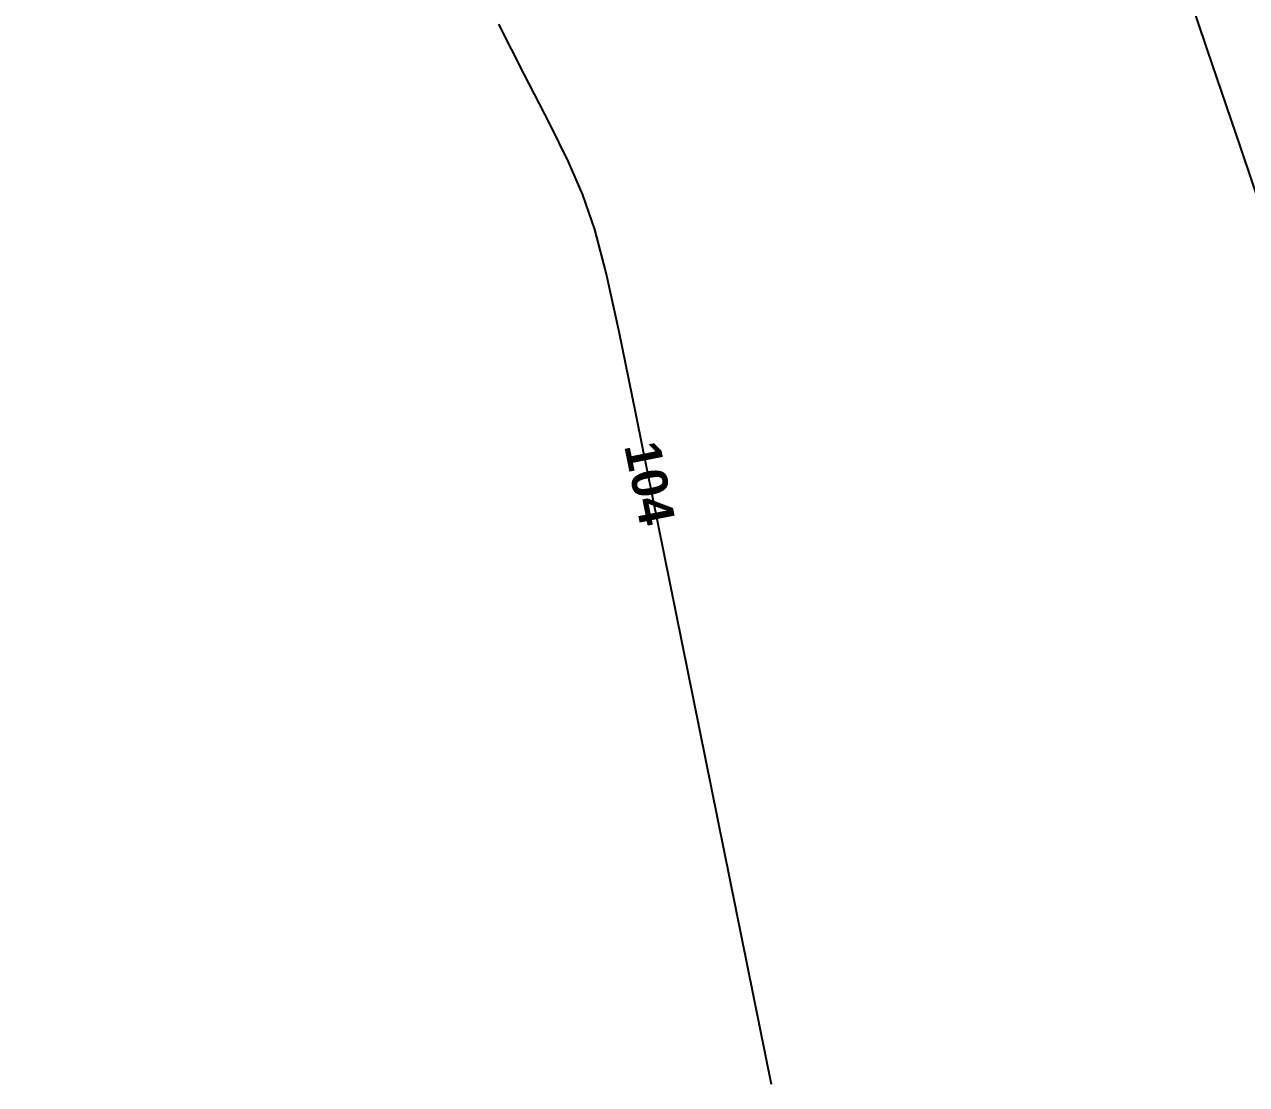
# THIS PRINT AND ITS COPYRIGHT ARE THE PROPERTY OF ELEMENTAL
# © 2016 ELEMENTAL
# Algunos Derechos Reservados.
# Model space of a CAD drawing. Header units: metres. Extents: x -899 to -730, y -240 to 6.
# Drawn here: x -872.26 to -844.88, y -239.93 to -216.17 of the extents above; entities that cross this region are included whole.
import ezdxf
from ezdxf.enums import TextEntityAlignment as Align

# ---------------------------------------------------------------- set-up
doc = ezdxf.new("R2010")
doc.units = ezdxf.units.M
doc.header["$LTSCALE"] = 5
doc.header["$MEASUREMENT"] = 0
doc.set_wipeout_variables(frame=1)
doc.layers.add('A-AREA-PATT', color=8, linetype='Continuous', lineweight=18)
doc.layers.add('U-TOPO-CURV', color=8, linetype='Continuous')
doc.styles.add('E-ARIAL-BOLD', font='')
doc.styles.get('E-ARIAL-BOLD').set_extended_font_data('Arial', bold=True)

msp = doc.modelspace()

# ---------------------------------------------------------------- hatches: boundary and pattern name
at = {"layer": 'A-AREA-PATT', "ltscale": 15}
h = msp.add_hatch(dxfattribs=at)
h.set_pattern_fill('GRASS', color=256, scale=0.05, angle=-59.0428, style=0)
h.set_pattern_definition([(30.95724, (0, 0), (0.3081602, 1.2320451), [0.238125, -1.557925]), (345.95724, (0, 0), (0.3081604, 1.232046), [0.238125, -1.031875]), (75.95724, (0, 0), (-1.232046, 0.3081604), [0.238125, -1.031875])])
edge = h.paths.add_edge_path()
edge.add_arc((-33022.98, -8633.019), 33261.318, 14.665547, 14.6732388)
edge.add_line((-846.441, -207.724), (-850.987, -208.914))
edge.add_line((-850.987, -208.914), (-850.949, -209.059))
edge.add_line((-850.949, -209.059), (-857.721, -210.832))
edge.add_line((-857.721, -210.832), (-867.523, -173.394))
edge.add_line((-867.523, -173.394), (-856.204, -170.43))
edge.add_line((-856.204, -170.43), (-859.131, -159.251))
edge.add_line((-859.131, -159.251), (-872.262, -162.552))
edge.add_line((-872.262, -162.552), (-858.373, -215.451))
edge.add_line((-858.373, -215.451), (-845.31, -212.043))

# ---------------------------------------------------------------- linework, layer by layer
at = {"layer": 'U-TOPO-CURV', "color": 8, "elevation": 111.83}
msp.add_lwpolyline([(-846.49, -214.569), (-845.758, -216.746), (-845.022, -218.917), (-844.478, -220.534)], dxfattribs=at)

# ---------------------------------------------------------------- texts
at = {"layer": 'U-TOPO-CURV', "color": 8, "style": 'E-ARIAL-BOLD'}
msp.add_text('104', height=0.8, rotation=281.3838, dxfattribs=at).set_placement((-858.248, -226.45, 112.83), align=Align.MIDDLE)

# ---------------------------------------------------------------- next in the draw order: wipeouts: each hides what was drawn before it
at = {"color": 8}
msp.add_wipeout([(-857.39, -227.351), (-857.806, -225.287), (-859.106, -225.548), (-858.69, -227.613)], dxfattribs=at).translate(0, 0, 112.83).dxf.layer = 'U-TOPO-CURV'

# ---------------------------------------------------------------- next in the draw order: linework, layer by layer
at = {"layer": 'U-TOPO-CURV', "color": 8, "elevation": 112.83}
msp.add_lwpolyline([(-855.525, -239.932), (-858.062, -227.372), (-858.562, -224.89), (-858.934, -223.063), (-859.226, -221.74), (-859.481, -220.765), (-859.747, -219.987), (-860.069, -219.249), (-860.492, -218.401), (-861.062, -217.286), (-861.631, -216.164)], dxfattribs=at)

# ---------------------------------------------------------------- next in the draw order: texts
at = {"layer": 'U-TOPO-CURV', "color": 8, "style": 'E-ARIAL-BOLD'}
msp.add_text('104', height=0.8, rotation=281.3838, dxfattribs=at).set_placement((-858.248, -226.45, 112.83), align=Align.MIDDLE)

doc.saveas('drawing.dxf')
